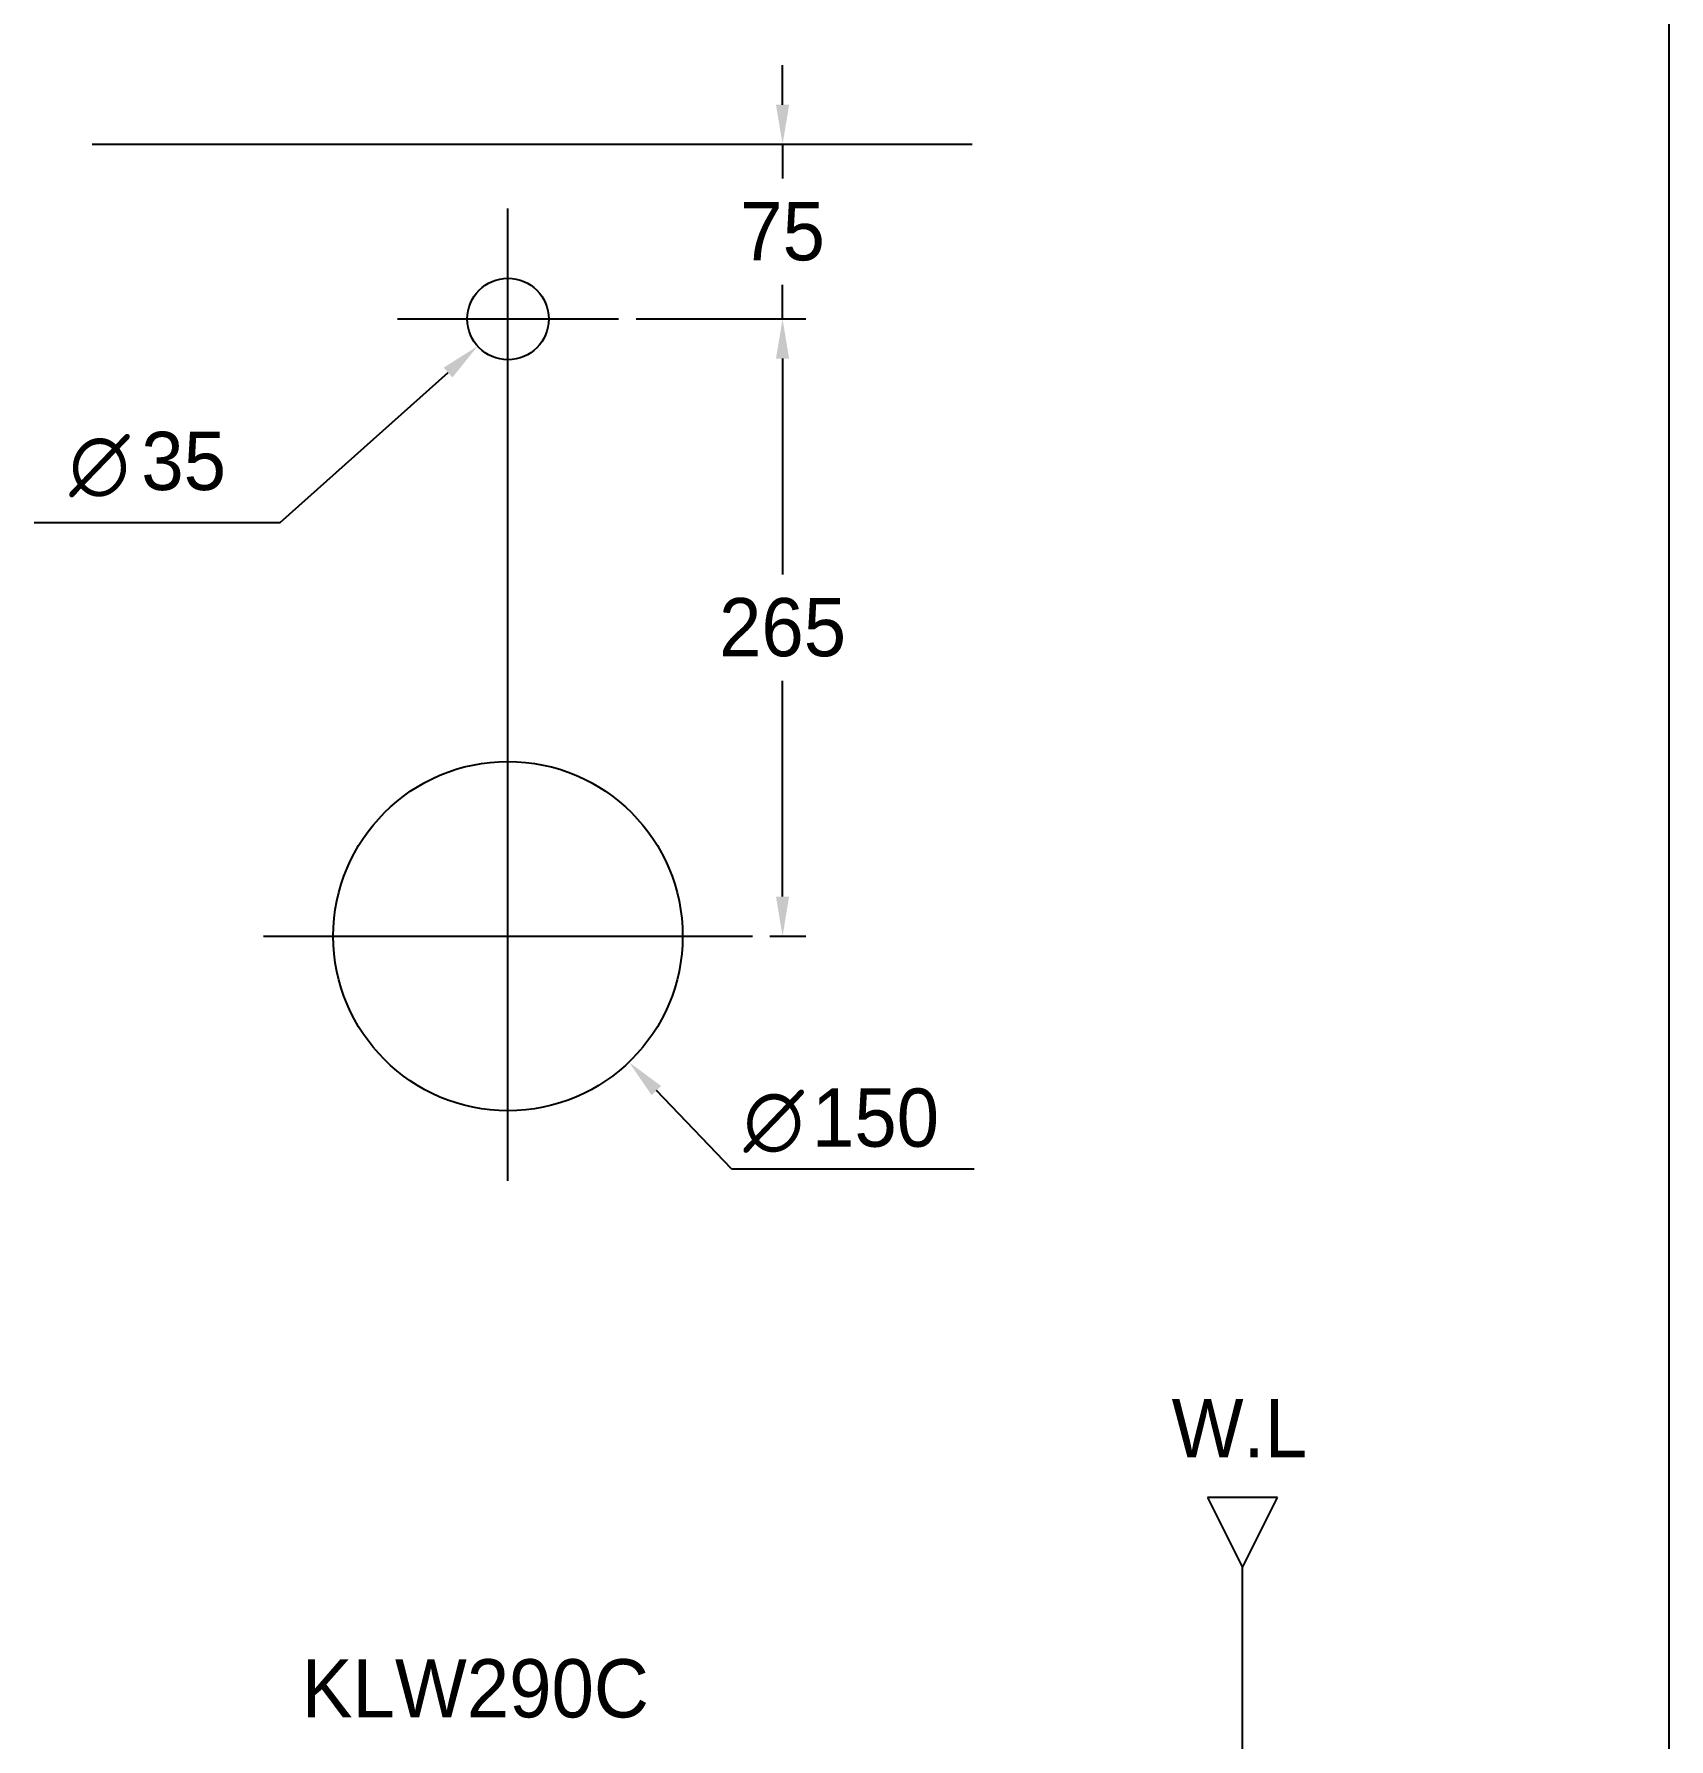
# Model space of a CAD drawing. Header units: millimetres. Extents: x 0 to 3800, y -67 to 2530.
# Drawn here: x 1098 to 1800, y 1197 to 1929 of the extents above; entities that cross this region are included whole.
import ezdxf
from ezdxf.enums import TextEntityAlignment as Align
from ezdxf.lldxf.tags import DXFTag

# ---------------------------------------------------------------- set-up
doc = ezdxf.new("R2010")
doc.units = ezdxf.units.MM
for name, color, linetype in [('TEXT', 7, 'Continuous'), ('도각라인', 255, 'Continuous'), ('외형선', 3, 'Continuous'), ('중심선', 1, 'DASHED'), ('치수선', 7, 'Continuous')]:
    doc.layers.add(name, color=color, linetype=linetype)
doc.styles.add('140911', font='HBATANG.TTF')
doc.styles.add('____', font='')
doc.styles.add('타이틀', font='H2GTRM.TTF', dxfattribs={"height": 25})
doc.styles.get('____').set_extended_font_data('굴림')
tags = doc.linetypes.add('DASHDOT', pattern=[70, 31, -13, 13, -13]).pattern_tags.tags
tags[10:11] = [DXFTag(74, 4), DXFTag(75, 0), DXFTag(340, '0'), DXFTag(46, 0.0), DXFTag(50, 0.0), DXFTag(44, 0.0), DXFTag(45, 0.0)]
tags[8:9] = [DXFTag(74, 4), DXFTag(75, 0), DXFTag(340, '0'), DXFTag(46, 0.0), DXFTag(50, 0.0), DXFTag(44, 0.0), DXFTag(45, 0.0)]
tags[6:7] = [DXFTag(74, 4), DXFTag(75, 0), DXFTag(340, '0'), DXFTag(46, 0.0), DXFTag(50, 0.0), DXFTag(44, 0.0), DXFTag(45, 0.0)]
tags[4:5] = [DXFTag(74, 4), DXFTag(75, 0), DXFTag(340, '0'), DXFTag(46, 0.0), DXFTag(50, 0.0), DXFTag(44, 0.0), DXFTag(45, 0.0)]
tags = doc.linetypes.add('DASHED', pattern=[25.72, 12.86, -12.86]).pattern_tags.tags
tags[6:7] = [DXFTag(74, 4), DXFTag(75, 0), DXFTag(340, '0'), DXFTag(46, 0.0), DXFTag(50, 0.0), DXFTag(44, 0.0), DXFTag(45, 0.0)]
tags[4:5] = [DXFTag(74, 4), DXFTag(75, 0), DXFTag(340, '0'), DXFTag(46, 0.0), DXFTag(50, 0.0), DXFTag(44, 0.0), DXFTag(45, 0.0)]
doc.dimstyles.new('MSADIM', dxfattribs={"dimtxt": 33, "dimasz": 17, "dimexe": 10, "dimexo": 7.5, "dimgap": 10, "dimtad": 0, "dimtih": 1, "dimtoh": 1, "dimdec": 0, "dimzin": 1, "dimdsep": 46, "dimtxsty": '____', "dimcen": 11.25, "dimadec": 0, "dimazin": 0, "dimtfac": 1, "dimtdec": 0, "dimtix": 1, "dimtmove": 0, "dimatfit": 3, "dimfxl": 1, "dimtolj": 1, "dimtzin": 1, "dimarcsym": 0})

# ---------------------------------------------------------------- blocks, each defined once
blk = doc.blocks.new('*D47')
at = {"layer": '치수선', "color": 0, "linetype": 'Continuous', "lineweight": -2, "transparency": 16777216}
for p, q in [((1419.42, 1898.69), (1419.42, 1915.69)), ((1410.16, 1881.69), (1429.42, 1881.69)), ((1419.42, 1881.69), (1419.42, 1867.01)), ((1419.42, 1806.69), (1419.42, 1821.38)), ((1356.52, 1806.69), (1429.42, 1806.69)), ((1419.42, 1789.69), (1419.42, 1772.69))]:
    blk.add_line(p, q, dxfattribs=at)
at = {"layer": '치수선', "color": 0, "linetype": 'Continuous', "transparency": 16777216}
for points in [[(1416.59, 1898.69), (1422.25, 1898.69), (1419.42, 1881.69)], [(1416.59, 1789.69), (1422.25, 1789.69), (1419.42, 1806.69)]]:
    blk.add_solid(points, dxfattribs=at)
at = {"layer": '치수선', "color": 0, "linetype": 'Continuous', "transparency": 16777216, "insert": (1419.42, 1844.19), "char_height": 25, "attachment_point": 5, "style": '____'}
blk.add_mtext('\\A1;75', dxfattribs=at)
blk = doc.blocks.new('*D48')
at = {"layer": '치수선', "color": 0, "linetype": 'Continuous', "lineweight": -2, "transparency": 16777216}
for p, q in [((1364.02, 1806.69), (1429.42, 1806.69)), ((1419.42, 1789.69), (1419.42, 1697.01)), ((1419.42, 1558.69), (1419.42, 1651.38)), ((1414.02, 1541.69), (1429.42, 1541.69))]:
    blk.add_line(p, q, dxfattribs=at)
at = {"layer": '치수선', "color": 0, "linetype": 'Continuous', "transparency": 16777216}
for points in [[(1416.59, 1789.69), (1422.25, 1789.69), (1419.42, 1806.69)], [(1416.59, 1558.69), (1422.25, 1558.69), (1419.42, 1541.69)]]:
    blk.add_solid(points, dxfattribs=at)
at = {"layer": '치수선', "color": 0, "linetype": 'Continuous', "transparency": 16777216, "insert": (1419.42, 1674.19), "char_height": 25, "attachment_point": 5, "style": '____'}
blk.add_mtext('\\A1;265', dxfattribs=at)

msp = doc.modelspace()

# ---------------------------------------------------------------- linework, layer by layer
msp.add_line((1397.54, 1441.74), (1501.66, 1441.74))
at = {"layer": '도각라인', "color": 7}
msp.add_line((1800, 2530), (1800, 0), dxfattribs=at)
at = {"layer": '외형선', "linetype": 'Continuous'}
for p, q in [((1123.01, 1881.69), (1500.79, 1881.69)), ((1631.87, 1300.62), (1601.87, 1300.62)), ((1601.87, 1300.62), (1616.87, 1270.62)), ((1616.87, 1270.62), (1631.87, 1300.62)), ((1616.87, 170.6), (1616.87, 1270.62))]:
    msp.add_line(p, q, dxfattribs=at)
for centre, radius in [((1301.52, 1806.69), 17.5), ((1301.52, 1541.69), 75)]:
    msp.add_circle(centre, radius, dxfattribs=at)
at = {"layer": '중심선', "linetype": 'DASHDOT'}
for p, q in [((1301.52, 1436.69), (1301.52, 1854.19)), ((1254.02, 1806.69), (1349.02, 1806.69)), ((1196.52, 1541.69), (1406.52, 1541.69))]:
    msp.add_line(p, q, dxfattribs=at)
at = {"layer": '치수선'}
for p, q in [((1203.77, 1719.33), (1275.79, 1783.7)), ((1098.04, 1719.33), (1203.77, 1719.33)), ((1397.54, 1441.74), (1365.25, 1475.35))]:
    msp.add_line(p, q, dxfattribs=at)
for points in [[(1273.9, 1785.81), (1277.68, 1781.59), (1288.47, 1795.03)], [(1367.3, 1477.31), (1363.21, 1473.39), (1353.47, 1487.61)]]:
    msp.add_solid(points, dxfattribs=at)

# ---------------------------------------------------------------- texts
at = {"layer": 'TEXT', "style": '타이틀'}
msp.add_text('W.L', height=25, dxfattribs=at).set_placement((1615.56, 1330.42), align=Align.MIDDLE)
at = {"layer": 'TEXT', "insert": (1212.97, 1231.21), "char_height": 25, "width": 380.4469, "attachment_point": 1, "line_spacing_factor": 0.963855, "style": '타이틀'}
msp.add_mtext('\\A1;KLW290C', dxfattribs=at)
at = {"layer": '치수선'}
for s, style, p in [('∅', '140911', (1113.18, 1731.75)), ('35', '타이틀', (1144.08, 1733.24)), ('∅', '140911', (1402.68, 1450.25)), ('150', '타이틀', (1432.06, 1451.27))]:
    msp.add_text(s, height=25, dxfattribs=dict(at, style=style)).set_placement(p)

# ---------------------------------------------------------------- dimensions: what is measured, and where the dimension line sits
at = {"layer": '치수선', "linetype": 'Continuous'}
dim = msp.add_linear_dim(base=(1419.42, 1881.69), p1=(1349.02, 1806.69), p2=(1402.66, 1881.69), angle=90, dimstyle='MSADIM', override={"dimtxt": 25}, dxfattribs=at)
dim.commit()
dim.dimension.update_dxf_attribs({"geometry": '*D47', "text_midpoint": (1419.42, 1844.19), "dimtype": 160})
dim = msp.add_linear_dim(base=(1419.42, 1806.69), p1=(1406.52, 1541.69), p2=(1356.52, 1806.69), angle=90, dimstyle='MSADIM', override={"dimtxt": 25}, dxfattribs=at)
dim.commit()
dim.dimension.update_dxf_attribs({"geometry": '*D48', "text_midpoint": (1419.42, 1674.19)})

doc.saveas('drawing.dxf')
